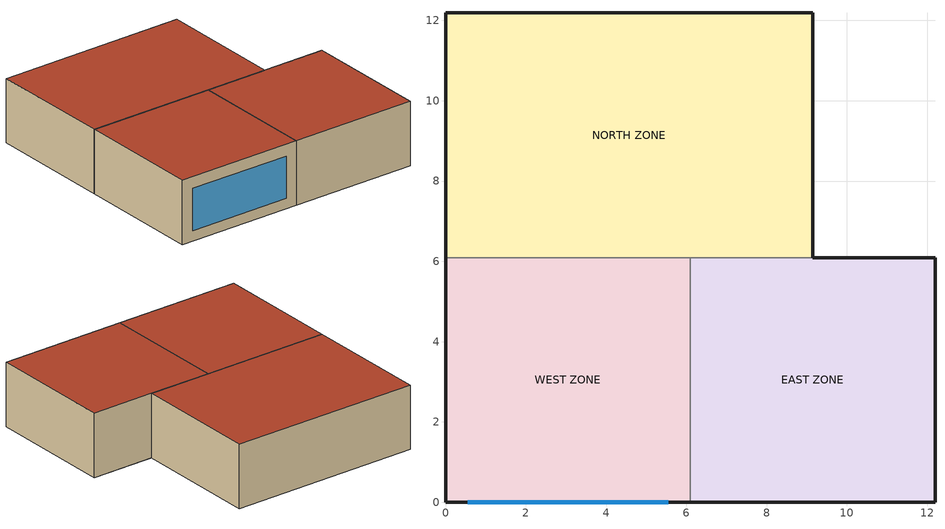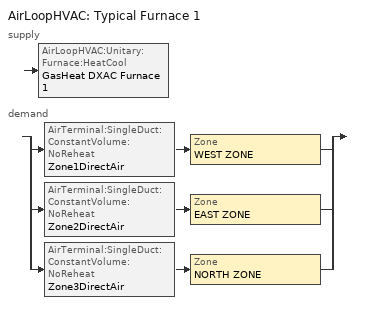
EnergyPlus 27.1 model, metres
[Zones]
WEST ZONE
 floor adiabatic (FLOOR SLAB 8 IN): 0,0 0,6.1 6.1,6.1 6.1,0 z0
 wall outside (EXTWALL80): 0,6.1 0,0 6.1,0 z0:3.05
 wall to NORTH ZONE (PARTITION06): 6.1,6.1 0,6.1 z0:3.05
 wall to EAST ZONE (PARTITION06): 6.1,0 6.1,6.1 z0:3.05
 window (Dbl Clr 3mm/6mm Air): 0.55,0 5.55,0 z0.5:2.5
 roof outside (ROOF34): 0,6.1 0,0 6.1,0 6.1,6.1 z3.05
EAST ZONE
 floor adiabatic (FLOOR SLAB 8 IN): 6.1,0 6.1,6.1 12.19,6.1 12.19,0 z0
 wall outside (EXTWALL80): 6.1,0 12.19,0 12.19,6.1 9.14,6.1 z0:3.05
 wall to NORTH ZONE (PARTITION06): 9.14,6.1 6.1,6.1 z0:3.05
 roof outside (ROOF34): 6.1,6.1 6.1,0 12.19,0 12.19,6.1 z3.05
NORTH ZONE
 floor adiabatic (FLOOR SLAB 8 IN): 0,6.1 0,12.19 9.14,12.19 9.14,6.1 z0
 wall outside (EXTWALL80): 9.14,6.1 9.14,12.19 0,12.19 0,6.1 z0:3.05
 roof outside (ROOF34): 0,12.19 0,6.1 9.14,6.1 9.14,12.19 z3.05
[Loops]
AirLoopHVAC 'Typical Furnace 1'
 supply: AirLoopHVAC:Unitary:Furnace:HeatCool 'GasHeat DXAC Furnace 1'
 demand: split
  | AirTerminal:SingleDuct:ConstantVolume:NoReheat 'Zone1DirectAir' > Zone 'WEST ZONE'
  | AirTerminal:SingleDuct:ConstantVolume:NoReheat 'Zone2DirectAir' > Zone 'EAST ZONE'
  | AirTerminal:SingleDuct:ConstantVolume:NoReheat 'Zone3DirectAir' > Zone 'NORTH ZONE'
[Building]
NONE: North Axis {deg}=0; Terrain=Suburbs; Loads Convergence Tolerance Value {W}=0.04; Temperature Convergence Tolerance Value {deltaC}=0.4; Solar Distribution=FullInteriorAndExterior; Maximum Number of Warmup Days=25; Minimum Number of Warmup Days=6
[Site:Location]
MIAMI_FL_USA_WMO_722020: Latitude {deg}=25.78; Longitude {deg}=-80.27; Time Zone {hr}=-5; Elevation {m}=2
[SizingPeriod:DesignDay] Day of Month=21; Humidity Condition Type=Wetbulb; Barometric Pressure {Pa}=101301; Rain Indicator=No; Snow Indicator=No; Daylight Saving Time Indicator=No; Solar Model Indicator=ASHRAEClearSky
Name | Month | Day Type | Maximum Dry-Bulb Temperature {C} | Daily Dry-Bulb Temperature Range {deltaC} | Wetbulb or DewPoint at Maximum Dry-Bulb {C} | Wind Speed {m/s} | Wind Direction {deg} | Sky Clearness
MIAMI Ann Htg 99.6% Condns DB | 1 | WinterDesignDay | 8 | 0 | 8 | 4.4 | 340 | 0
MIAMI Ann Clg .4% Condns DB=>MWB | 7 | SummerDesignDay | 33.1 | 6.7 | 25.3 | 4.7 | 140 | 1
[Site:GroundTemperature:BuildingSurface]
21, 21.5, 22, 22.2, 22.2, 22.2, 22.2, 22.2, 22.2, 22, 21.5, 21
[Material] Thermal Absorptance=0.9
Name | Roughness | Thickness {m} | Conductivity {W/m-K} | Density {kg/m3} | Specific Heat {J/kg-K} | Solar Absorptance | Visible Absorptance
A1 - 1 IN STUCCO | Smooth | 0.0253898 | 0.691831 | 1858.142 | 836.8 | 0.92 | 0.92
C4 - 4 IN COMMON BRICK | Rough | 0.101498 | 0.726422 | 1922.216 | 836.8 | 0.76 | 0.76
E1 - 3 / 4 IN PLASTER OR GYP BOARD | Smooth | 0.01905 | 0.726422 | 1601.846 | 836.8 | 0.92 | 0.92
C6 - 8 IN CLAY TILE | Smooth | 0.203302 | 0.570761 | 1121.292 | 836.8 | 0.82 | 0.82
C10 - 8 IN HW CONCRETE | MediumRough | 0.203302 | 1.729577 | 2242.585 | 836.8 | 0.65 | 0.65
E2 - 1 / 2 IN SLAG OR STONE | Rough | 0.0127102 | 1.435549 | 881.0155 | 1673.6 | 0.55 | 0.55
E3 - 3 / 8 IN FELT AND MEMBRANE | Rough | 0.00954024 | 0.190253 | 1121.292 | 1673.6 | 0.75 | 0.75
R30 CEILING INSULATION | VeryRough | 2.28E-01 | 0.0432394 | 91.30524 | 836.8 | 0.5 | 0.5
C12 - 2 IN HW CONCRETE | MediumRough | 0.0509016 | 1.729577 | 2242.585 | 836.8 | 0.65 | 0.65
[WindowMaterial:Glazing]
CLEAR 3MM: Optical Data Type=SpectralAverage; Thickness {m}=0.003; Solar Transmittance at Normal Incidence=0.837; Front Side Solar Reflectance at Normal Incidence=0.075; Back Side Solar Reflectance at Normal Incidence=0.075; Visible Transmittance at Normal Incidence=0.898; Front Side Visible Reflectance at Normal Incidence=0.081; Back Side Visible Reflectance at Normal Incidence=0.081; Infrared Transmittance at Normal Incidence=0; Front Side Infrared Hemispherical Emissivity=0.84; Back Side Infrared Hemispherical Emissivity=0.84; Conductivity {W/m-K}=0.9
[WindowMaterial:Gas]
AIR 6MM: Gas Type=Air; Thickness {m}=0.0063
[Construction]
EXTWALL80: A1 - 1 IN STUCCO, C4 - 4 IN COMMON BRICK, E1 - 3 / 4 IN PLASTER OR GYP BOARD
PARTITION06: E1 - 3 / 4 IN PLASTER OR GYP BOARD, C6 - 8 IN CLAY TILE, E1 - 3 / 4 IN PLASTER OR GYP BOARD
FLOOR SLAB 8 IN: C10 - 8 IN HW CONCRETE
ROOF34: E2 - 1 / 2 IN SLAG OR STONE, E3 - 3 / 8 IN FELT AND MEMBRANE, R30 CEILING INSULATION, C12 - 2 IN HW CONCRETE
Dbl Clr 3mm/6mm Air: CLEAR 3MM, AIR 6MM, CLEAR 3MM
[Zone] Type=1; Multiplier=1; Ceiling Height {m}=autocalculate; Volume {m3}=autocalculate
WEST ZONE; EAST ZONE; NORTH ZONE
[People] Number of People Schedule=OFFICE OCCUPANCY; Number of People Calculation Method=people; Fraction Radiant=0.3; Activity Level Schedule=Activity Sch; Carbon Dioxide Generation Rate {m3/s-W}=3.82E-8; Mean Radiant Temperature Calculation Type=EnclosureAveraged; Work Efficiency Schedule=Work Eff Sch; Clothing Insulation Calculation Method=ClothingInsulationSchedule; Clothing Insulation Schedule=Clothing Sch; Air Velocity Schedule=Air Velo Sch; Thermal Comfort Model 1 Type=FANGER
Name | Zone or ZoneList or Space or SpaceList | Number of People
WEST ZONE | WEST ZONE | 3
EAST ZONE | EAST ZONE | 3
NORTH ZONE | NORTH ZONE | 4
[Lights] Schedule=OFFICE LIGHTING; Design Level Calculation Method=LightingLevel; Lighting Level {W}=500; Return Air Fraction=0; Fraction Radiant=0.2; Fraction Visible=0.2; Fraction Replaceable=0
Name | Zone or ZoneList or Space or SpaceList
EAST ZONE Lights 1 | EAST ZONE
NORTH ZONE Lights 1 | NORTH ZONE
[ElectricEquipment] Schedule=INTERMITTENT; Design Level Calculation Method=EquipmentLevel; Design Level {W}=1000; Fraction Latent=0; Fraction Radiant=0.3; Fraction Lost=0
Name | Zone or ZoneList or Space or SpaceList
WEST ZONE ElecEq 1 | WEST ZONE
EAST ZONE ElecEq 1 | EAST ZONE
NORTH ZONE ElecEq 1 | NORTH ZONE
[AirLoopHVAC]
Typical Furnace 1: Design Supply Air Flow Rate {m3/s}=1.3
[AvailabilityManager:Scheduled]
Furnace 1 Avail: Schedule=FanAndCoilAvailSched
[Zone equipment]
WEST ZONE: Zone1DirectAir
EAST ZONE: Zone2DirectAir
NORTH ZONE: Zone3DirectAir
[AirLoopHVAC:Unitary:Furnace:HeatCool]
GasHeat DXAC Furnace 1: Availability Schedule=FanAndCoilAvailSched; Supply Air Fan Operating Mode Schedule=CyclingFanSchedule; Maximum Supply Air Temperature {C}=80; Cooling Supply Air Flow Rate {m3/s}=1.3; Heating Supply Air Flow Rate {m3/s}=1.3; No Load Supply Air Flow Rate {m3/s}=0; Controlling Zone or Thermostat Location=East Zone; Supply Fan=Supply Fan 1; Fan Placement=BlowThrough; Heating Coil=Furnace Heating Coil 1; Cooling Coil=Furnace ACDXCoil 1; Dehumidification Control Type=None
[AirTerminal:SingleDuct:ConstantVolume:NoReheat] Availability Schedule=FanAndCoilAvailSched
Name | Maximum Air Flow Rate {m3/s}
Zone1DirectAir; Zone3DirectAir | 0.47
Zone2DirectAir | 0.36
[ZoneControl:Thermostat]
Zone 2 Thermostat: Zone or ZoneList=EAST ZONE; Control Type Schedule=Zone Control Type Sched; Control 1=Heating Setpoint with SB; Control 2=Cooling Setpoint with SB
[ZoneControl:Thermostat:ThermalComfort]
Zone 2 Comfort Control: Zone or ZoneList=EAST ZONE; Averaging Method=PeopleAverage; Minimum Dry-Bulb Temperature Setpoint {C}=12.8; Maximum Dry-Bulb Temperature Setpoint {C}=40; Thermal Comfort Control Type Schedule=Zone Comfort Control Type Sched; Thermal Comfort Control 1=Single Heating Comfort Setpoint; Thermal Comfort Control 2=Single Cooling Comfort Setpoint; Thermal Comfort Control 3=Single Heating Cooling Comfort Setpoint; Thermal Comfort Control 4=Dual Comfort Setpoint
[ThermostatSetpoint:SingleHeating]
Heating Setpoint with SB: Setpoint Temperature Schedule=Heating Setpoints
[ThermostatSetpoint:SingleCooling]
Cooling Setpoint with SB: Setpoint Temperature Schedule=Cooling Setpoints
[ThermostatSetpoint:ThermalComfort:Fanger:SingleHeating]
Single Heating Comfort Setpoint: Fanger Thermal Comfort Schedule=Single Heating PMV Setpoints
[ThermostatSetpoint:ThermalComfort:Fanger:SingleCooling]
Single Cooling Comfort Setpoint: Fanger Thermal Comfort Schedule=Single Cooling PMV Setpoints
[ThermostatSetpoint:ThermalComfort:Fanger:SingleHeatingOrCooling]
Single Heating Cooling Comfort Setpoint: Fanger Thermal Comfort Schedule=Single HeatingCooling PMV Setpoints
[ThermostatSetpoint:ThermalComfort:Fanger:DualSetpoint]
Dual Comfort Setpoint: Fanger Thermal Comfort Heating Schedule=Heating PMV Setpoints; Fanger Thermal Comfort Cooling Schedule=Cooling PMV Setpoints
[Coil:Heating:Fuel]
Furnace Heating Coil 1: Availability Schedule=FanAndCoilAvailSched; Fuel Type=NaturalGas; Burner Efficiency=0.8; Nominal Capacity {W}=25000
[Coil:Cooling:DX:SingleSpeed]
Furnace ACDXCoil 1: Availability Schedule=FanAndCoilAvailSched; Gross Rated Total Cooling Capacity {W}=25000; Gross Rated Sensible Heat Ratio=0.75; Gross Rated Cooling COP {W/W}=3; Rated Air Flow Rate {m3/s}=1.3; 2023 Rated Evaporator Fan Power Per Volume Flow Rate {W/(m3/s)}=934.4; Total Cooling Capacity Function of Temperature Curve=WindACCoolCapFT; Total Cooling Capacity Function of Flow Fraction Curve=WindACCoolCapFFF; Energy Input Ratio Function of Temperature Curve=WindACEIRFT; Energy Input Ratio Function of Flow Fraction Curve=WindACEIRFFF; Part Load Fraction Correlation Curve=WindACPLFFPLR
[Fan:OnOff]
Supply Fan 1: Availability Schedule=FanAndCoilAvailSched; Fan Total Efficiency=0.7; Pressure Rise {Pa}=600; Maximum Flow Rate {m3/s}=1.3; Motor Efficiency=0.9; Motor In Airstream Fraction=1
[Schedule:Compact]
Activity Sch: Through: 12/31, For: AllDays, Until: 24:00, 131.8
Work Eff Sch; CyclingFanSchedule: Through: 12/31, For: AllDays, Until: 24:00, 0
Clothing Sch: Through: 12/31, For: WinterDesignDay, Until: 24:00, 1, For: AllOtherDays, Until: 24:00, 0.5
Air Velo Sch: Through: 12/31, For: AllDays, Until: 24:00, 0.1
OFFICE OCCUPANCY: Through: 12/31, For: WeekDays SummerDesignDay, Until: 7:00, 0, Until: 8:00, 0.5, Until: 12:00, 1, Until: 13:00, 0.5, Until: 16:00, 1, Until: 17:00, 0.5, Until: 24:00, 0, For: AllOtherDays, Until: 24:00, 0
INTERMITTENT: Through: 12/31, For: WeekDays SummerDesignDay, Until: 8:00, 0, Until: 18:00, 1, Until: 24:00, 0, For: AllOtherDays, Until: 24:00, 0
OFFICE LIGHTING: Through: 12/31, For: WeekDays SummerDesignDay, Until: 6:00, 0.05, Until: 7:00, 0.2, Until: 17:00, 1, Until: 18:00, 0.5, Until: 24:00, 0.05, For: AllOtherDays, Until: 24:00, 0.05
FanAndCoilAvailSched: Through: 3/31, For: AllDays, Until: 24:00, 1, Through: 9/30, For: WeekDays SummerDesignDay, Until: 7:00, 0, Until: 17:00, 1, Until: 24:00, 0, For: WinterDesignDay, Until: 24:00, 0, For: AllOtherDays, Until: 24:00, 0, Through: 12/31, For: AllDays, Until: 24:00, 1
Heating Setpoints: Through: 12/31, For: AllDays, Until:  7:00, 15, Until: 17:00, 20, Until: 24:00, 15
Cooling Setpoints: Through: 12/31, For: AllDays, Until:  7:00, 30, Until: 17:00, 24, Until: 24:00, 30
Heating PMV Setpoints: Through: 12/31, For: AllDays, Until:  7:00, -1, Until: 17:00, -0.3, Until: 24:00, -1
Single Heating PMV Setpoints: Through: 12/31, For: AllDays, Until:  7:00, -1, Until: 17:00, -0.4, Until: 24:00, -1
Cooling PMV Setpoints: Through: 12/31, For: AllDays, Until:  7:00, 1, Until: 17:00, 0.3, Until: 24:00, 1
Single Cooling PMV Setpoints: Through: 12/31, For: AllDays, Until:  7:00, 1, Until: 17:00, 0.2, Until: 24:00, 1
Single HeatingCooling PMV Setpoints: Through: 12/31, For: AllDays, Until:  7:00, 1, Until: 17:00, -0.3, Until: 24:00, 1
Zone Control Type Sched: Through: 3/31, For: AllDays, Until: 24:00, 1, Through: 9/30, For: AllDays, Until: 24:00, 2, Through: 12/31, For: AllDays, Until: 24:00, 1
Zone Comfort Control Type Sched: Through: 3/31, For: AllDays, Until: 7:00, 0, Until: 12:00, 1, Until: 17:00, 3, Until: 24:00, 0, Through: 9/30, For: AllDays, Until: 7:00, 0, Until: 12:00, 2, Until: 17:00, 4, Until: 24:00, 0, Through: 12/31, For: AllDays, Until: 7:00, 0, Until: 17:00, 4, Until: 24:00, 0
[Curve:Biquadratic] Minimum Value of x=12.77778; Maximum Value of x=23.88889; Minimum Value of y=18; Maximum Value of y=46.11111; Input Unit Type for X=Temperature; Input Unit Type for Y=Temperature; Output Unit Type=Dimensionless
Name | Coefficient1 Constant | Coefficient2 x | Coefficient3 x**2 | Coefficient4 y | Coefficient5 y**2 | Coefficient6 x*y
WindACCoolCapFT | 0.942588 | 0.00954335 | 0.00068377 | -0.0110427 | 5.249e-06 | -9.72e-06
WindACEIRFT | 0.342414 | 0.034885 | -0.0006237 | 0.00497722 | 0.000437951 | -0.000728028
[Curve:Quadratic]
Name | Coefficient1 Constant | Coefficient2 x | Coefficient3 x**2 | Minimum Value of x | Maximum Value of x
WindACCoolCapFFF | 0.8 | 0.2 | 0 | 0.5 | 1.5
WindACEIRFFF | 1.1552 | -0.1808 | 0.0256 | 0.5 | 1.5
WindACPLFFPLR | 0.85 | 0.15 | 0 | 0 | 1
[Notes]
FurnaceWithDXSystemComfortControl.idf
Basic file description:  1 story building divided into 3 interior conditioned zones. Roof with no plenum.
No ground contact with floor.
Highlights:              Example of furnace with a DX cooling coil and gas heating coil and thermal comfort control.
Simulation Location/Run: USA_FL_Miami_TMY2-12839, 2 design days, 1 run periods,
Run Control executes design days. The run period is not simulated.
Location:                Miami, FL USA
Design Days:             MIAMI_FL_USA Annual Heating 99.6%, MaxDB=8°C
MIAMI_FL_USA Annual Cooling (DB=>MWB) .4%, MaxDB=33.1°C MWB=25.3°C
Simulation Location/Run: USA_FL_Miami_TMY2-12839, 2 design days, 1 run periods,
Run Control:             No Zone or System sizing required (design days only, see RUN CONTROL object)
Building: Single floor rectangular L-shaped building 40 ft south wall, 40 ft west wall, zone height 10 feet.
There is a single window in the West zone south wall. The walls are 1 in stucco over 4 in common brick
and gypboard. The roof is a built up roof with 1/2 in stone over 3/8 in felt over R30 insulation
supported by 2 in heavy weight concrete. The window is double pane clear 3mm glass.
The window to wall ratio is approximately 0.07.
The building is oriented due north.
Floor Area:        130.1 m2 (1403 ft2)
Number of Stories: 1
Zone Description Details:
|       West         |         East           |    window = *
Internal gains description:     ZONE West   - lighting is 0 watts, equip is 1000 watts, 3 occupants
Internal gains description:     ZONE North  - lighting is 500 watts, equip is 1000 watts, 4 occupants
Internal gains description:     ZONE East   - lighting is 500 watts, equip is 1000 watts, 3 occupants
Interzone Surfaces:             3 interzone surfaces (see diagram)
Internal Mass:                  None
Windows:                        1 - double pane clear 3mm glass
Detached Shading:               None
Daylight:                       None
Natural Ventilation:            None
Compact Schedules:              Yes
Solair Distribution:            FullInteriorAndExterior
HVAC:                           3 zone central system using single air loop. DX cooling coil and gas heating coil.
Thermostat setting at 20 C in winter with 15 C set back temperature, 24 C in summer
with 30 C set back temperature. Cooling coil off in winter, heating coil on all year.
Single heating comfort control is set to heating PMV = -0.4 between 8 and 12, and
single heating cooling comfort control is set to PMV = -0.3 between 13 and 17 in winter
and fall. Single cooling comfort control is set to cooling PMV = +0.2 between 8 and 12,
and dual thermal comfort control is used with with heating PMV -0.3 and cooling PMV +0.3
between 13 and 17 in spring and summer.
The diffrent comfort controls may not be realistic. The purpose is to show how these control
objects work in this example input file.
Zonal Equipment:                AirTerminal:SingleDuct:Uncontrolled
Central Air Handling Equipment: Yes
System Equipment Autosize:      No (chilled water loop volume is autosized although not used)
Purchased Cooling:              No
Purchased Heating:              No
Purchased Chilled Water:        Yes (not used)
Purchased Hot Water:            Yes
HVAC System:                    AirLoopHVAC:Unitary:Furnace:HeatCool
Coils:                          Coil:Cooling:DX:SingleSpeed, Coil:Heating:Fuel
Pumps:                          None
Boilers:                        None
Chillers:                       None
Towers:                         None
Standard Reports:               None
Timestep or Hourly Variables:   Hourly
Time bins Report:               None
HTML Report:                    None
Environmental Emissions:        None
Utility Tariffs:                None
